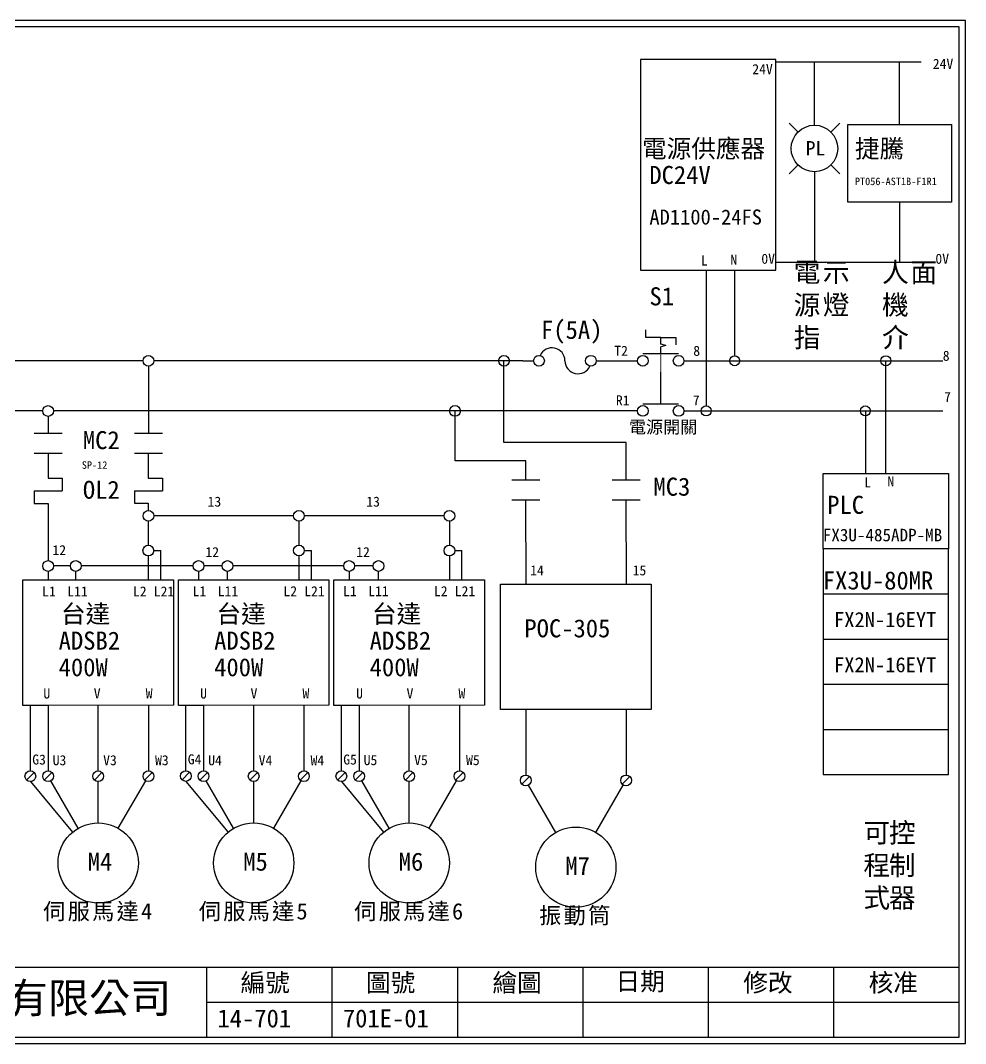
# Model space of a CAD drawing. Extents: x 10 to 297, y 3 to 207.
# Drawn here: x 108.6 to 297, y 3 to 207 of the extents above; entities that cross this region are included whole.
import ezdxf
from ezdxf.enums import TextEntityAlignment as Align

# ---------------------------------------------------------------- set-up
doc = ezdxf.new("R2010")
doc.units = 0
doc.linetypes.add('DASHED', pattern=[0.2, 0.1, -0.1])
doc.layers.get('0').update_dxf_attribs({"linetype": 'CONTINUOUS'})
for name, color, linetype in [('7', 7, 'CONTINUOUS'), ('圖框層', 7, 'CONTINUOUS'), ('標尺寸層', 3, 'CONTINUOUS')]:
    doc.layers.add(name, color=color, linetype=linetype)
doc.styles.add('CNS', font='romanc.shx', dxfattribs={"bigfont": 'chineset.shx'})
doc.styles.add('STSL', font='kaiu.ttf')
doc.styles.add('標楷體', font='kaiu.ttf')

# ---------------------------------------------------------------- blocks, each defined once
blk = doc.blocks.new('FUSE')
at = {"color": 7}
for p, q in [((0, 0), (2.14, 0)), ((14.64, 0), (16.78, 0))]:
    blk.add_line(p, q, dxfattribs=at)
for centre in [(3.21, 0), (13.56, 0)]:
    blk.add_circle(centre, 1.07)
for centre, start, end in [((5.8, 0), 0, 156.116), ((10.98, 0), 180, 336.116)]:
    blk.add_arc(centre, 2.59, start, end, dxfattribs=at)

msp = doc.modelspace()

# ---------------------------------------------------------------- linework, layer by layer
for p, q in [((259.19, 199.2), (232.19, 199.2)), ((232.19, 199.2), (232.19, 157.2)), ((259.19, 157.2), (259.19, 199.2)), ((288.16, 198.67), (259.19, 198.67)), ((266.88, 189.99), (266.88, 198.67)), ((266.88, 186.09), (266.88, 189.99)), ((263.6, 184.73), (261.83, 186.5)), ((270.16, 184.73), (271.93, 186.5)), ((263.6, 178.17), (261.83, 176.4)), ((270.16, 178.17), (271.93, 176.4)), ((266.88, 176.81), (266.88, 172.86)), ((266.88, 172.86), (266.88, 158.72)), ((232.19, 157.2), (255.19, 157.2)), ((245.3, 157.2), (245.3, 130.12)), ((250.97, 157.2), (250.97, 140.12)), ((255.19, 157.2), (259.19, 157.2)), ((288.16, 158.72), (259.19, 158.72)), ((233.23, 143.77), (233.23, 145.27)), ((236.23, 143.77), (233.23, 143.77)), ((236.23, 143.77), (239.23, 143.77)), ((239.23, 143.77), (239.23, 142.27)), ((237.23, 142.16), (236.23, 142.43)), ((237.23, 142.16), (236.23, 141.89)), ((133.03, 139.12), (42.17, 139.12)), ((208.75, 139.12), (135.17, 139.12)), ((223.38, 139.12), (231.59, 139.12)), ((225.53, 139.12), (231.59, 139.12)), ((240.88, 139.12), (292.46, 139.12)), ((281.11, 116.64), (281.11, 139.12)), ((134.12, 138.04), (134.14, 124.67)), ((113.03, 129.12), (22.17, 129.12)), ((231.59, 129.12), (115.17, 129.12)), ((240.88, 129.12), (292.46, 129.12)), ((114.12, 128.04), (114.14, 124.67)), ((134.08, 120.69), (134.08, 115.7)), ((268.61, 116.64), (293.61, 116.64)), ((268.61, 101.64), (268.61, 116.64)), ((293.61, 116.64), (293.61, 101.64)), ((163.03, 108.21), (135.17, 108.21)), ((193.03, 108.21), (165.17, 108.21)), ((293.61, 101.64), (268.61, 101.64)), ((268.61, 101.64), (268.61, 92.64)), ((293.61, 92.64), (293.61, 101.64)), ((118.54, 98.21), (115.17, 98.21)), ((143.03, 98.21), (120.68, 98.21)), ((148.8, 98.21), (145.17, 98.21)), ((173.03, 98.21), (150.94, 98.21)), ((268.61, 92.64), (293.61, 92.64)), ((268.61, 92.64), (268.61, 83.64)), ((293.61, 83.64), (293.61, 92.64)), ((268.61, 83.64), (293.61, 83.64)), ((268.61, 83.64), (268.61, 74.64)), ((293.61, 74.64), (293.61, 83.64)), ((268.61, 74.64), (293.61, 74.64)), ((268.61, 74.64), (268.61, 65.64)), ((293.61, 65.64), (293.61, 74.64)), ((134.09, 70.43), (134.1, 57.36)), ((165.09, 70.43), (165.1, 57.36)), ((196.09, 70.43), (196.1, 57.36)), ((229.31, 69.6), (229.32, 56.53)), ((268.61, 65.64), (293.61, 65.64)), ((268.61, 65.64), (268.61, 56.64)), ((293.61, 56.64), (293.61, 65.64)), ((111.31, 57.05), (109.8, 55.53)), ((114.85, 57.05), (113.34, 55.53)), ((120.09, 45.92), (114.63, 55.36)), ((124.84, 57.04), (123.33, 55.53)), ((128.09, 45.92), (133.55, 55.37)), ((134.85, 57.05), (133.34, 55.53)), ((142.31, 57.09), (140.8, 55.57)), ((145.85, 57.05), (144.34, 55.53)), ((151.09, 45.92), (145.63, 55.36)), ((155.84, 57.04), (154.33, 55.53)), ((159.09, 45.92), (164.55, 55.37)), ((165.85, 57.05), (164.34, 55.53)), ((173.31, 57.05), (171.8, 55.53)), ((176.85, 57.05), (175.34, 55.53)), ((182.09, 45.92), (176.63, 55.36)), ((186.84, 57.04), (185.33, 55.53)), ((190.09, 45.92), (195.55, 55.37)), ((196.85, 57.05), (195.34, 55.53)), ((210.08, 56.22), (208.56, 54.7)), ((230.08, 56.22), (228.56, 54.7)), ((268.61, 56.64), (293.61, 56.64)), ((215.31, 45.09), (209.85, 54.53)), ((223.31, 45.09), (228.77, 54.54))]:
    msp.add_line(p, q)
for centre, radius in [((266.88, 181.45), 4.64), ((134.1, 139.11), 1.07), ((204.98, 139.11), 1.07), ((250.97, 139.12), 1), ((114.1, 129.11), 1.07), ((195.22, 129.12), 1.07), ((245.3, 129.12), 1), ((134.1, 108.21), 1.07), ((164.1, 108.21), 1.07), ((194.1, 108.21), 1.07), ((134.08, 101.28), 1.07), ((164.1, 101.29), 1.07), ((194.1, 101.28), 1.07), ((114.1, 98.21), 1.07), ((119.61, 98.21), 1.07), ((144.1, 98.21), 1.07), ((149.87, 98.21), 1.07), ((174.1, 98.21), 1.07), ((179.97, 98.21), 1.07), ((110.56, 56.29), 1.07), ((114.1, 56.29), 1.07), ((124.08, 56.29), 1.07), ((134.1, 56.29), 1.07), ((141.56, 56.33), 1.07), ((145.1, 56.29), 1.07), ((155.08, 56.29), 1.07), ((165.1, 56.29), 1.07), ((172.56, 56.29), 1.07), ((176.1, 56.29), 1.07), ((186.08, 56.29), 1.07), ((196.1, 56.29), 1.07), ((209.32, 55.46), 1.07), ((229.32, 55.46), 1.07), ((124.09, 38.99), 8), ((155.09, 38.99), 8), ((186.09, 38.99), 8), ((219.31, 38.16), 8)]:
    msp.add_circle(centre, radius)
at = {"layer": '7'}
for p, q in [((236.23, 142.43), (236.23, 143.77)), ((236.23, 140.55), (236.23, 141.89)), ((232.67, 140.55), (239.8, 140.55)), ((232.67, 130.55), (239.8, 130.55))]:
    msp.add_line(p, q, dxfattribs=at)
at = {"layer": '7', "linetype": 'DASHED'}
msp.add_line((236.23, 130.55), (236.23, 140.55), dxfattribs=at)
at = {"layer": '7'}
for centre in [(232.67, 139.12), (239.8, 139.12), (232.67, 129.12), (239.8, 129.12)]:
    msp.add_circle(centre, 1.07, dxfattribs=at)
at = {"layer": '圖框層', "color": 7}
for p, q in [((297, 206.97), (10, 206.97)), ((297, 3), (297, 206.97)), ((295.75, 205.72), (11.25, 205.72)), ((295.75, 4.25), (295.75, 205.72)), ((11.25, 18.25), (295.75, 18.25)), ((145.75, 4.25), (145.75, 18.25)), ((170.75, 4.25), (170.75, 18.25)), ((195.75, 4.25), (195.75, 18.25)), ((220.75, 4.25), (220.75, 18.25)), ((245.75, 4.25), (245.75, 18.25)), ((270.75, 4.25), (270.75, 18.25)), ((145.75, 11.25), (295.75, 11.25)), ((11.25, 4.25), (295.75, 4.25)), ((10, 3), (297, 3))]:
    msp.add_line(p, q, dxfattribs=at)
at = {"layer": '標尺寸層', "color": 7}
for p, q in [((283.86, 186.2), (283.86, 198.67)), ((283.86, 170.76), (283.86, 158.72)), ((204.98, 122.8), (204.98, 139.12)), ((195.22, 119.17), (195.22, 129.12)), ((277.03, 129.15), (277.03, 116.64)), ((111.35, 124.67), (116.92, 124.67)), ((131.35, 124.67), (136.92, 124.67)), ((229.36, 122.8), (204.98, 122.8)), ((229.36, 115.39), (229.36, 122.8)), ((111.35, 120.69), (116.92, 120.69)), ((114.08, 120.69), (114.08, 115.69)), ((131.35, 120.69), (136.92, 120.69)), ((209.36, 119.17), (195.22, 119.17)), ((209.36, 115.39), (209.36, 119.17)), ((114.08, 115.69), (116.92, 115.69)), ((116.92, 115.69), (116.92, 113.19)), ((134.08, 115.7), (136.92, 115.7)), ((136.92, 115.7), (136.92, 113.2)), ((206.57, 115.39), (212.14, 115.39)), ((226.57, 115.39), (232.14, 115.39)), ((111.35, 113.19), (116.92, 113.19)), ((111.35, 113.19), (111.35, 110.69)), ((131.35, 113.2), (136.92, 113.2)), ((131.35, 113.2), (131.35, 110.7)), ((111.35, 110.69), (114.08, 110.69)), ((114.08, 110.69), (114.08, 99.28)), ((131.35, 110.7), (134.08, 110.7)), ((134.08, 110.7), (134.08, 109.28)), ((206.57, 111.41), (212.14, 111.41)), ((209.3, 111.41), (209.31, 94.59)), ((226.57, 111.41), (232.14, 111.41)), ((229.3, 111.41), (229.31, 94.6)), ((134.08, 107.14), (134.08, 102.35)), ((164.1, 107.14), (164.1, 102.36)), ((194.1, 107.14), (194.1, 102.35)), ((134.08, 100.21), (134.08, 95.42)), ((135.16, 101.28), (136.58, 101.28)), ((136.58, 95.42), (136.58, 101.28)), ((164.1, 100.22), (164.1, 95.42)), ((165.17, 101.29), (166.6, 101.29)), ((166.6, 95.43), (166.6, 101.29)), ((194.1, 100.21), (194.1, 95.42)), ((195.17, 101.28), (196.6, 101.28)), ((196.6, 95.42), (196.6, 101.28)), ((178.9, 98.21), (175.17, 98.21)), ((114.08, 97.14), (114.08, 95.42)), ((119.61, 95.44), (119.61, 97.14)), ((144.1, 97.14), (144.1, 95.42)), ((149.87, 95.44), (149.87, 97.14)), ((174.1, 97.14), (174.1, 95.42)), ((179.97, 95.44), (179.97, 97.14)), ((109.09, 95.42), (134.08, 95.43)), ((109.09, 70.42), (109.09, 95.42)), ((134.08, 95.43), (139.08, 95.43)), ((139.08, 95.43), (139.08, 70.43)), ((140.09, 95.42), (165.08, 95.43)), ((140.09, 70.42), (140.09, 95.42)), ((165.08, 95.43), (170.08, 95.43)), ((170.08, 95.43), (170.08, 70.43)), ((171.09, 95.42), (196.08, 95.43)), ((171.09, 70.42), (171.09, 95.42)), ((196.08, 95.43), (201.08, 95.43)), ((201.08, 95.43), (201.08, 70.43)), ((204.31, 69.59), (204.3, 94.59)), ((204.31, 94.59), (229.3, 94.6)), ((229.3, 94.6), (234.3, 94.6)), ((234.3, 94.6), (234.3, 69.6)), ((114.09, 70.42), (109.09, 70.42)), ((110.56, 57.36), (110.56, 70.42)), ((139.08, 70.43), (114.09, 70.42)), ((114.09, 70.42), (114.1, 57.36)), ((124.08, 57.36), (124.08, 70.43)), ((145.09, 70.42), (140.09, 70.42)), ((141.56, 57.4), (141.56, 70.46)), ((170.08, 70.43), (145.09, 70.42)), ((145.09, 70.42), (145.1, 57.36)), ((155.08, 57.36), (155.08, 70.43)), ((176.09, 70.42), (171.09, 70.42)), ((172.56, 57.36), (172.56, 70.42)), ((201.08, 70.43), (176.09, 70.42)), ((176.09, 70.42), (176.1, 57.36)), ((186.08, 57.36), (186.08, 70.43)), ((209.31, 69.59), (204.31, 69.59)), ((234.3, 69.6), (209.31, 69.59)), ((209.31, 69.59), (209.32, 56.53)), ((110.56, 55.22), (118.96, 45.13)), ((124.09, 46.99), (124.08, 55.22)), ((141.56, 55.26), (149.96, 45.18)), ((155.09, 46.99), (155.08, 55.22)), ((172.56, 55.22), (180.96, 45.13)), ((186.09, 46.99), (186.08, 55.22))]:
    msp.add_line(p, q, dxfattribs=at)
msp.add_lwpolyline([(273.51, 186.2), (294.21, 186.2), (294.21, 170.76), (273.51, 170.76)], close=True, dxfattribs=at)
for centre in [(281.11, 139.12), (277.03, 129.12)]:
    msp.add_circle(centre, 1, dxfattribs=at)

# ---------------------------------------------------------------- block references
at = {"color": 7}
msp.add_blockref('FUSE', (208.75, 139.12), dxfattribs=at)

# ---------------------------------------------------------------- texts
msp.add_text('PL', height=2.856, dxfattribs=at).set_placement((267.08, 181.5), align=Align.MIDDLE_CENTER)
at = {"color": 0, "char_height": 3.25, "width": 24.1454, "attachment_point": 2, "style": '標楷體'}
for s, insert in [('{\\T1.1;伺服馬達4}', (124.09, 30.99)), ('{\\T1.1;伺服馬達5}', (155.09, 30.99)), ('{\\T1.1;伺服馬達6}', (186.09, 30.99)), ('{\\T1.1;振動筒}', (219.31, 30.16))]:
    msp.add_mtext(s, dxfattribs=dict(at, insert=insert))
at = {"layer": '圖框層', "color": 4, "style": 'STSL'}
for s, height, p in [('24V', 2, (254.49, 196.26)), ('24V', 2, (290.47, 197.32)), ('電源供應器', 3.6, (232.5, 179.63)), ('捷騰', 3.6, (274.94, 179.63)), ('DC24V', 3.6, (233.96, 174.37)), ('PT056-AST1B-F1R1', 1.5, (274.94, 174.14)), ('AD1100-24FS', 3, (233.97, 166.28)), ('L', 2, (244.26, 158.11)), ('N', 2, (250.12, 158.26)), ('0V', 2, (256.29, 158.46)), ('0V', 2, (290.99, 158.46)), ('S1', 3.6, (233.99, 150.17)), ('F(5A)', 3.6, (212.37, 143.49)), ('T2', 2, (226.97, 140.11)), ('8', 2, (242.72, 140.11)), ('8', 2, (292.46, 139.12)), ('7', 2, (292.73, 130.9)), ('R1', 2, (227.3, 130.22)), ('7', 2, (242.62, 130.22)), ('MC2', 3.6, (121.03, 121.5)), ('SP-12', 1.5, (120.81, 117.58)), ('OL2', 3.6, (121.03, 111.6)), ('MC3', 3.6, (234.79, 112.22)), ('L', 2, (276.8, 113.88)), ('N', 2, (281.44, 114.06)), ('PLC', 3.6, (269.42, 108.6)), ('13', 2, (145.89, 110.04)), ('13', 2, (177.53, 110.04)), ('FX3U-485ADP-MB', 2.5, (268.54, 103.13)), ('12', 2, (114.96, 100.37)), ('12', 2, (145.46, 99.98)), ('12', 2, (175.52, 99.98)), ('14', 2, (210.22, 96.34)), ('15', 2, (230.63, 96.34)), ('FX3U-80MR', 3.6, (268.54, 93.53)), ('L1', 2, (112.91, 92.14)), ('L11', 2, (117.92, 92.14)), ('L2', 2, (131.02, 92.14)), ('L21', 2, (135.16, 92.14)), ('L1', 2, (142.91, 92.18)), ('L11', 2, (147.92, 92.18)), ('L2', 2, (161.02, 92.18)), ('L21', 2, (165.16, 92.18)), ('L1', 2, (172.91, 92.19)), ('L11', 2, (177.92, 92.19)), ('L2', 2, (191.02, 92.19)), ('L21', 2, (195.16, 92.19)), ('台達', 3.6, (116.67, 86.86)), ('台達', 3.6, (147.67, 86.86)), ('台達', 3.6, (178.67, 86.86)), ('FX2N-16EYT', 3, (270.78, 86.02)), ('POC-305', 3.6, (209.05, 83.98)), ('ADSB2', 3.6, (116.2, 81.53)), ('ADSB2', 3.6, (147.2, 81.53)), ('ADSB2', 3.6, (178.2, 81.53)), ('400W', 3.6, (116.2, 76.22)), ('400W', 3.6, (147.2, 76.22)), ('400W', 3.6, (178.2, 76.22)), ('FX2N-16EYT', 3, (270.78, 77.02)), ('U', 2, (113.15, 71.79)), ('V', 2, (123.2, 71.79)), ('W', 2, (133.56, 71.79)), ('U', 2, (144.4, 71.79)), ('V', 2, (154.46, 71.79)), ('W', 2, (164.81, 71.79)), ('U', 2, (175.5, 71.79)), ('V', 2, (185.56, 71.79)), ('W', 2, (195.91, 71.79)), ('G3', 2, (110.94, 58.62)), ('U3', 2, (115.01, 58.49)), ('V3', 2, (125.07, 58.49)), ('W3', 2, (135.42, 58.49)), ('G4', 2, (141.94, 58.66)), ('U4', 2, (146.01, 58.47)), ('V4', 2, (156.07, 58.47)), ('W4', 2, (166.42, 58.47)), ('G5', 2, (172.94, 58.62)), ('U5', 2, (177.01, 58.51)), ('V5', 2, (187.07, 58.51)), ('W5', 2, (197.42, 58.51)), ('M4', 3.6, (122, 37.47)), ('M5', 3.6, (153, 37.47)), ('M6', 3.6, (184, 37.47)), ('M7', 3.6, (217.22, 36.63)), ('編號', 3.6, (152.47, 13.34)), ('圖號', 3.6, (177.47, 13.34)), ('繪圖', 3.6, (202.69, 13.34)), ('日期', 3.6, (227.22, 13.59)), ('修改', 3.6, (252.69, 13.34)), ('核准', 3.6, (277.69, 13.34)), ('泓陞自動化科技有限公司', 6, (48.6, 9.08)), ('14-701', 3.6, (147.86, 6.22)), ('701E-01', 3.6, (172.86, 6.22))]:
    msp.add_text(s, height=height, dxfattribs=at).set_placement(p)
at = {"layer": '標尺寸層', "color": 7, "attachment_point": 1, "style": 'CNS'}
for s, insert, char_height, width in [('{\\fDFKai-SB|b0|i0|c136|p65;人機介}', (280.35, 158.72), 3.9, 4.1392), ('{\\fDFKai-SB|b0|i0|c136|p65;電\\P源指}', (262.74, 158.72), 3.9, 4.1392), ('{\\fDFKai-SB|b0|i0|c136|p65;示燈}', (268.55, 158.72), 3.9, 4.1392), ('{\\fDFKai-SB|b0|i0|c136|p65;面}', (286.01, 158.72), 3.9, 4.1392), ('{\\fDFKai-SB|b0|i0|c136|p65;電源開關}', (229.89, 127.16), 2.5, 14.0847), ('{\\fDFKai-SB|b0|i0|c136|p65;可程式}', (276.64, 46.99), 3.9, 5.4243), ('{\\fDFKai-SB|b0|i0|c136|p65;控制器}', (281.73, 46.99), 3.9, 5.4243)]:
    msp.add_mtext(s, dxfattribs=dict(at, insert=insert, char_height=char_height, width=width))

doc.saveas('drawing.dxf')
